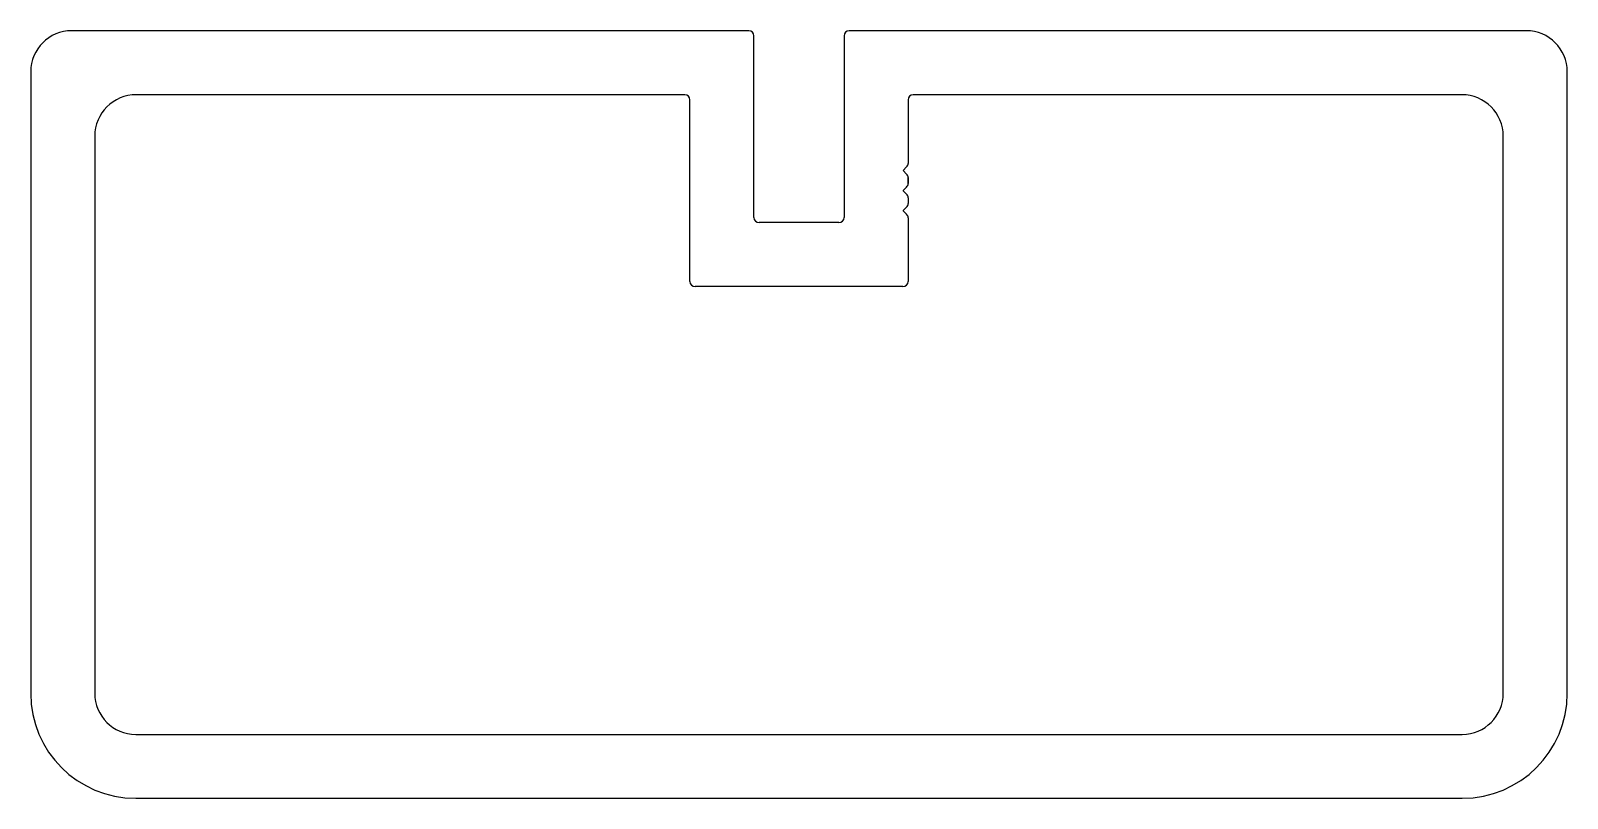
# Model space of a CAD drawing. Extents: x -37.3 to 38.9, y 2.2 to 40.3.
import ezdxf

# ---------------------------------------------------------------- set-up
doc = ezdxf.new("R2010")
doc.units = 0
doc.header["$MEASUREMENT"] = 0
doc.layers.add('3', color=3, linetype='CONTINUOUS')

msp = doc.modelspace()

# ---------------------------------------------------------------- linework, layer by layer
at = {"layer": '3', "color": 7, "linetype": 'Continuous'}
for p, q in [((-1.649, 40.282), (-35.228, 40.282)), ((-1.395, 31.011), (-1.395, 40.028)), ((3.076, 40.028), (3.076, 31.011)), ((36.908, 40.282), (3.33, 40.282)), ((-37.26, 38.25), (-37.26, 7.389)), ((38.94, 7.389), (38.94, 38.25)), ((-4.824, 37.107), (-32.027, 37.107)), ((-4.57, 27.836), (-4.57, 36.853)), ((6.251, 36.853), (6.251, 33.698)), ((33.708, 37.107), (6.505, 37.107)), ((-34.085, 35.05), (-34.085, 7.389)), ((35.765, 7.389), (35.765, 35.05)), ((6.251, 33.698), (6.251, 33.698)), ((6.251, 33.698), (6.251, 33.698)), ((6.177, 33.521), (6.006, 33.35)), ((6.006, 33.339), (6.177, 33.168)), ((6.251, 32.991), (6.251, 32.698)), ((6.251, 32.698), (6.251, 32.991)), ((6.251, 32.991), (6.251, 32.698)), ((6.251, 32.698), (6.251, 32.991)), ((6.251, 32.991), (6.251, 32.698)), ((6.177, 32.522), (6.006, 32.35)), ((6.006, 32.339), (6.177, 32.168)), ((6.177, 31.522), (6.006, 31.351)), ((6.006, 31.339), (6.177, 31.168)), ((6.251, 31.991), (6.251, 31.698)), ((2.822, 30.757), (-1.141, 30.757)), ((6.251, 30.991), (6.251, 27.836)), ((6.251, 30.991), (6.251, 30.991)), ((5.997, 27.582), (-4.316, 27.582)), ((-32.053, 5.357), (33.733, 5.357)), ((-32.053, 2.182), (33.733, 2.182))]:
    msp.add_line(p, q, dxfattribs=at)
for centre, radius, start, end in [((-35.228, 38.25), 2.032, 90, 180), ((-1.649, 40.028), 0.254, 0, 90), ((3.33, 40.028), 0.254, 90, 180), ((36.908, 38.25), 2.032, 360, 90), ((-32.027, 35.05), 2.057, 90, 180), ((-4.824, 36.853), 0.254, 360, 90), ((6.505, 36.853), 0.254, 90, 180), ((33.708, 35.05), 2.057, 360, 90), ((6.001, 33.698), 0.25, 315, 360), ((6.012, 33.345), 0.008, 135, 225), ((6.001, 32.991), 0.25, 0, 45), ((6.012, 32.345), 0.008, 135, 225), ((6.001, 32.698), 0.25, 315, 360), ((6.001, 31.991), 0.25, 360, 45), ((6.012, 31.345), 0.008, 135, 225), ((6.001, 31.698), 0.25, 315, 360), ((-1.141, 31.011), 0.254, 180, 270), ((2.822, 31.011), 0.254, 270, 360), ((6.001, 30.991), 0.25, 0, 45), ((-4.316, 27.836), 0.254, 180, 270), ((5.997, 27.836), 0.254, 270, 0), ((-32.053, 7.389), 5.207, 180, 270), ((-32.053, 7.389), 2.032, 180, 270), ((33.733, 7.389), 2.032, 270, 360), ((33.733, 7.389), 5.207, 270, 360)]:
    msp.add_arc(centre, radius, start, end, dxfattribs=at)

doc.saveas('drawing.dxf')
